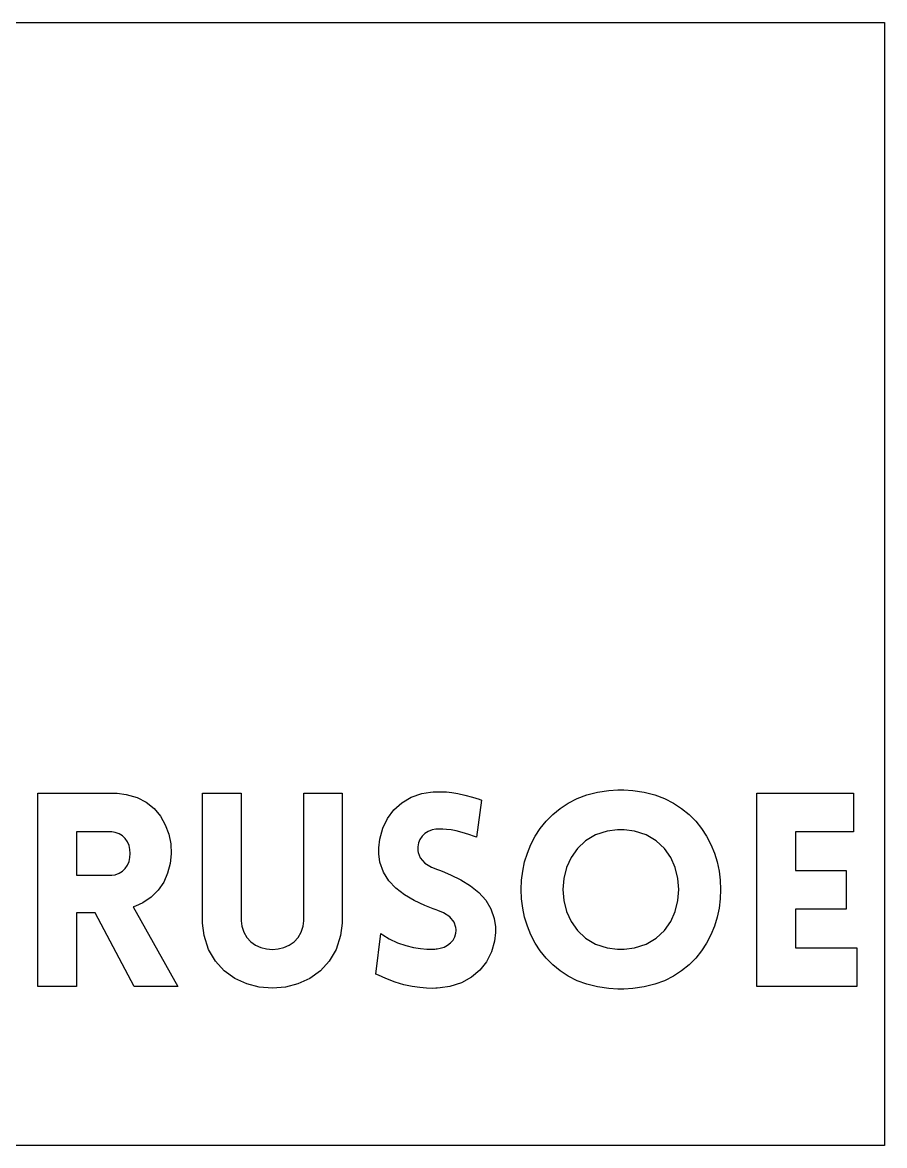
# Model space of a CAD drawing. Extents: x 0 to 822, y -1 to 576.
# Drawn here: x 379 to 822, y -1 to 576 of the extents above; entities that cross this region are included whole.
import ezdxf

# ---------------------------------------------------------------- set-up
doc = ezdxf.new("R2010")
doc.units = 0
doc.layers.get('0').update_dxf_attribs({"linetype": 'CONTINUOUS'})

msp = doc.modelspace()

# ---------------------------------------------------------------- linework, layer by layer
at = {"color": 7}
for p, q in [((0, 575.522), (822.325, 575.522)), ((822.325, 575.522), (822.325, -1.3712)), ((822.325, -1.3712), (0, -1.3712))]:
    msp.add_line(p, q, dxfattribs=at)
at = {"color": 0}
for p, q in [((387.304, 80.3053), (387.304, 179.593)), ((387.304, 179.593), (426.466, 179.593)), ((426.466, 179.593), (428.032, 179.593)), ((428.032, 179.593), (432.731, 179.032)), ((432.731, 179.032), (438.249, 177.435)), ((471.879, 114.883), (471.879, 179.593)), ((471.879, 179.593), (491.737, 179.593)), ((491.737, 179.593), (491.737, 115.022)), ((523.956, 115.022), (523.956, 179.593)), ((523.956, 179.593), (543.676, 179.593)), ((543.676, 179.593), (543.676, 114.883)), ((579.12, 177.551), (584.525, 179.432)), ((584.525, 179.432), (588.98, 180.213)), ((588.98, 180.213), (590.476, 180.287)), ((590.476, 180.287), (590.977, 180.315)), ((590.977, 180.315), (592.49, 180.371)), ((592.49, 180.371), (594.709, 180.38)), ((594.709, 180.38), (597.186, 180.264)), ((597.186, 180.264), (599.969, 179.976)), ((599.969, 179.976), (603.112, 179.466)), ((603.112, 179.466), (606.665, 178.688)), ((669.438, 178.732), (674.843, 180.111)), ((674.843, 180.111), (680.646, 180.967)), ((680.646, 180.967), (685.303, 181.26)), ((685.303, 181.26), (686.851, 181.26)), ((686.851, 181.26), (688.404, 181.26)), ((688.404, 181.26), (693.057, 180.967)), ((693.057, 180.967), (698.863, 180.111)), ((698.863, 180.111), (704.268, 178.732)), ((756.705, 80.3053), (756.705, 179.593)), ((756.705, 179.593), (806.422, 179.593)), ((806.422, 179.593), (806.422, 159.735)), ((438.249, 177.435), (443.015, 174.937)), ((443.015, 174.937), (447.026, 171.672)), ((570.251, 171.089), (574.336, 174.738)), ((574.336, 174.738), (579.12, 177.551)), ((606.665, 178.688), (610.676, 177.589)), ((610.676, 177.589), (614.073, 176.512)), ((615.195, 176.121), (612.694, 156.959)), ((614.073, 176.512), (615.195, 176.121)), ((655.623, 171.817), (659.829, 174.546)), ((659.829, 174.546), (664.432, 176.863)), ((664.432, 176.863), (669.438, 178.732)), ((704.268, 178.732), (709.274, 176.863)), ((709.274, 176.863), (713.878, 174.546)), ((713.878, 174.546), (718.079, 171.817)), ((447.026, 171.672), (450.286, 167.772)), ((450.286, 167.772), (452.794, 163.373)), ((566.942, 166.697), (570.251, 171.089)), ((648.42, 165.269), (651.824, 168.712)), ((651.824, 168.712), (655.623, 171.817)), ((718.079, 171.817), (721.882, 168.712)), ((721.882, 168.712), (725.286, 165.269)), ((452.794, 163.373), (454.547, 158.608)), ((562.949, 156.067), (564.483, 161.659)), ((564.483, 161.659), (566.942, 166.697)), ((645.418, 161.528), (648.42, 165.269)), ((725.286, 165.269), (728.289, 161.528)), ((407.162, 159.735), (407.162, 137.517)), ((424.663, 159.735), (407.162, 159.735)), ((425.252, 159.735), (424.663, 159.735)), ((427.03, 159.486), (425.252, 159.735)), ((429.08, 158.782), (427.03, 159.486)), ((430.816, 157.686), (429.08, 158.782)), ((432.237, 156.264), (430.816, 157.686)), ((433.345, 154.583), (432.237, 156.264)), ((454.547, 158.608), (455.542, 153.609)), ((562.423, 151.528), (562.949, 156.067)), ((583.629, 155.862), (582.926, 154.036)), ((584.676, 157.497), (583.629, 155.862)), ((586.077, 158.892), (584.676, 157.497)), ((587.83, 159.994), (586.077, 158.892)), ((589.947, 160.757), (587.83, 159.994)), ((591.799, 161.089), (589.947, 160.757)), ((592.42, 161.124), (591.799, 161.089)), ((592.744, 161.139), (592.42, 161.124)), ((593.718, 161.168), (592.744, 161.139)), ((595.334, 161.157), (593.718, 161.168)), ((597.285, 161.04), (595.334, 161.157)), ((599.588, 160.76), (597.285, 161.04)), ((602.262, 160.267), (599.588, 160.76)), ((605.328, 159.505), (602.262, 160.267)), ((608.799, 158.419), (605.328, 159.505)), ((611.731, 157.35), (608.799, 158.419)), ((612.694, 156.959), (611.731, 157.35)), ((640.613, 153.296), (642.814, 157.523)), ((642.814, 157.523), (645.418, 161.528)), ((673.82, 158.21), (668.701, 155.182)), ((679.87, 160.157), (673.82, 158.21)), ((685.109, 160.846), (679.87, 160.157)), ((686.851, 160.846), (685.109, 160.846)), ((688.598, 160.846), (686.851, 160.846)), ((693.833, 160.157), (688.598, 160.846)), ((699.886, 158.21), (693.833, 160.157)), ((705.005, 155.182), (699.886, 158.21)), ((728.289, 161.528), (730.892, 157.523)), ((730.892, 157.523), (733.093, 153.296)), ((806.422, 159.735), (776.566, 159.735)), ((776.566, 159.735), (776.566, 139.878)), ((434.132, 152.706), (433.345, 154.583)), ((434.605, 150.7), (434.132, 152.706)), ((434.763, 148.627), (434.605, 150.7)), ((455.542, 153.609), (455.782, 148.511)), ((562.423, 150.015), (562.423, 151.528)), ((562.423, 148.553), (562.423, 150.015)), ((582.574, 152.071), (582.521, 150.526)), ((582.521, 150.526), (582.56, 150.015)), ((582.56, 150.015), (582.651, 149.087)), ((582.926, 154.036), (582.574, 152.071)), ((638.81, 148.879), (640.613, 153.296)), ((664.51, 151.256), (661.254, 146.611)), ((668.701, 155.182), (664.51, 151.256)), ((709.193, 151.256), (705.005, 155.182)), ((712.452, 146.611), (709.193, 151.256)), ((733.093, 153.296), (734.893, 148.879)), ((433.345, 142.671), (434.132, 144.548)), ((434.132, 144.548), (434.605, 146.554)), ((434.605, 146.554), (434.763, 148.627)), ((455.782, 148.511), (455.267, 143.447)), ((563.051, 144.163), (562.423, 148.553)), ((582.651, 149.087), (583.727, 146.383)), ((583.727, 146.383), (586.186, 143.663)), ((636.411, 139.634), (637.409, 144.312)), ((637.409, 144.312), (638.81, 148.879)), ((661.254, 146.611), (658.925, 141.427)), ((714.777, 141.427), (712.452, 146.611)), ((734.893, 148.879), (736.297, 144.312)), ((736.297, 144.312), (737.295, 139.634)), ((427.03, 137.768), (429.08, 138.472)), ((429.08, 138.472), (430.816, 139.568)), ((430.816, 139.568), (432.237, 140.99)), ((432.237, 140.99), (433.345, 142.671)), ((453.986, 138.551), (451.951, 133.958)), ((455.267, 143.447), (453.986, 138.551)), ((564.836, 139.057), (563.051, 144.163)), ((567.637, 134.615), (564.836, 139.057)), ((586.186, 143.663), (589.608, 141.619)), ((589.608, 141.619), (592.638, 140.37)), ((592.638, 140.37), (593.669, 140.017)), ((593.669, 140.017), (595.101, 139.489)), ((595.101, 139.489), (599.331, 137.725)), ((635.808, 134.881), (636.411, 139.634)), ((658.925, 141.427), (657.528, 135.882)), ((716.174, 135.882), (714.777, 141.427)), ((737.295, 139.634), (737.898, 134.881)), ((776.566, 139.878), (802.672, 139.878)), ((802.672, 139.878), (802.672, 120.02)), ((407.162, 137.517), (424.663, 137.517)), ((424.663, 137.517), (425.252, 137.517)), ((425.252, 137.517), (427.03, 137.768)), ((451.951, 133.958), (449.153, 129.799)), ((571.309, 130.766), (567.637, 134.615)), ((599.331, 137.725), (604.665, 135.091)), ((604.665, 135.091), (609.536, 132.067)), ((635.61, 130.09), (635.808, 134.881)), ((657.528, 135.882), (657.063, 130.157)), ((716.64, 130.157), (716.174, 135.882)), ((737.898, 134.881), (738.096, 130.09)), ((449.153, 129.799), (445.597, 126.209)), ((575.712, 127.43), (571.309, 130.766)), ((580.704, 124.532), (575.712, 127.43)), ((609.536, 132.067), (613.823, 128.614)), ((613.823, 128.614), (617.386, 124.685)), ((635.808, 125.298), (635.61, 130.09)), ((657.063, 130.157), (657.528, 124.434)), ((716.174, 124.434), (716.64, 130.157)), ((738.096, 130.09), (737.898, 125.298)), ((437.497, 121.65), (436.189, 121.27)), ((436.189, 121.27), (459.243, 80.3053)), ((441.272, 123.322), (437.497, 121.65)), ((445.597, 126.209), (441.272, 123.322)), ((586.133, 121.995), (580.704, 124.532)), ((590.419, 120.273), (586.133, 121.995)), ((617.386, 124.685), (620.092, 120.237)), ((636.411, 120.545), (635.808, 125.298)), ((657.528, 124.434), (658.925, 118.889)), ((714.777, 118.889), (716.174, 124.434)), ((737.898, 125.298), (737.295, 120.545)), ((416.747, 118.215), (407.162, 118.215)), ((407.162, 118.215), (407.162, 80.3053)), ((436.746, 80.3053), (416.747, 118.215)), ((591.866, 119.743), (590.419, 120.273)), ((592.857, 119.397), (591.866, 119.743)), ((595.753, 118.141), (592.857, 119.397)), ((598.928, 116.08), (595.753, 118.141)), ((601.14, 113.319), (598.928, 116.08)), ((620.092, 120.237), (621.813, 115.225)), ((637.409, 115.867), (636.411, 120.545)), ((638.81, 111.3), (637.409, 115.867)), ((658.925, 118.889), (661.254, 113.705)), ((712.452, 113.705), (714.777, 118.889)), ((736.297, 115.867), (734.893, 111.3)), ((737.295, 120.545), (736.297, 115.867)), ((802.672, 120.02), (776.566, 120.02)), ((776.566, 120.02), (776.566, 100.163)), ((471.879, 112.809), (471.879, 114.883)), ((472.683, 106.584), (471.879, 112.809)), ((491.737, 115.022), (491.737, 114.107)), ((491.737, 114.107), (492.1, 111.361)), ((492.1, 111.361), (493.12, 108.188)), ((522.57, 108.188), (523.593, 111.361)), ((523.593, 111.361), (523.956, 114.107)), ((523.956, 114.107), (523.956, 115.022)), ((543.676, 112.809), (542.869, 106.584)), ((543.676, 114.883), (543.676, 112.809)), ((602.072, 110.548), (601.14, 113.319)), ((602.142, 109.606), (602.072, 110.548)), ((621.813, 115.225), (622.416, 111.012)), ((622.416, 111.012), (622.416, 109.606)), ((640.613, 106.884), (638.81, 111.3)), ((661.254, 113.705), (664.51, 109.059)), ((709.193, 109.059), (712.452, 113.705)), ((734.893, 111.3), (733.093, 106.884)), ((474.962, 99.3909), (472.683, 106.584)), ((493.12, 108.188), (494.711, 105.503)), ((494.711, 105.503), (496.771, 103.306)), ((518.922, 103.306), (520.982, 105.503)), ((520.982, 105.503), (522.57, 108.188)), ((542.869, 106.584), (540.59, 99.3909)), ((561.037, 86.6937), (563.534, 107.523)), ((563.534, 107.523), (564.564, 106.794)), ((564.564, 106.794), (567.835, 104.854)), ((567.835, 104.854), (572.121, 102.83)), ((599.398, 102.733), (600.671, 104.173)), ((600.671, 104.173), (601.588, 105.818)), ((601.588, 105.818), (602.096, 107.64)), ((602.096, 107.64), (602.192, 109.121)), ((602.192, 109.121), (602.142, 109.606)), ((622.416, 108.107), (621.891, 103.608)), ((622.416, 109.606), (622.416, 108.107)), ((642.814, 102.656), (640.613, 106.884)), ((664.51, 109.059), (668.701, 105.133)), ((668.701, 105.133), (673.82, 102.106)), ((699.886, 102.106), (705.005, 105.133)), ((705.005, 105.133), (709.193, 109.059)), ((733.093, 106.884), (730.892, 102.656)), ((478.504, 93.3055), (474.962, 99.3909)), ((496.771, 103.306), (499.209, 101.597)), ((499.209, 101.597), (501.932, 100.376)), ((501.932, 100.376), (504.843, 99.6446)), ((504.843, 99.6446), (507.848, 99.3994)), ((507.848, 99.3994), (510.85, 99.6446)), ((510.85, 99.6446), (513.761, 100.376)), ((513.761, 100.376), (516.484, 101.597)), ((516.484, 101.597), (518.922, 103.306)), ((540.59, 99.3909), (537.048, 93.3055)), ((572.121, 102.83), (576.294, 101.37)), ((576.294, 101.37), (580.249, 100.389)), ((580.249, 100.389), (583.89, 99.8058)), ((583.89, 99.8058), (587.103, 99.537)), ((587.103, 99.537), (589.799, 99.4985)), ((589.799, 99.4985), (591.351, 99.562)), ((591.351, 99.562), (591.866, 99.6075)), ((591.866, 99.6075), (592.402, 99.646)), ((592.402, 99.646), (594.004, 99.9352)), ((594.004, 99.9352), (596.007, 100.584)), ((596.007, 100.584), (597.824, 101.527)), ((597.824, 101.527), (599.398, 102.733)), ((621.891, 103.608), (620.346, 98.0641)), ((645.418, 98.6511), (642.814, 102.656)), ((648.42, 94.9096), (645.418, 98.6511)), ((673.82, 102.106), (679.87, 100.159)), ((679.87, 100.159), (685.109, 99.4682)), ((685.109, 99.4682), (686.851, 99.4682)), ((686.851, 99.4682), (688.598, 99.4682)), ((688.598, 99.4682), (693.833, 100.159)), ((693.833, 100.159), (699.886, 102.106)), ((728.289, 98.6511), (725.286, 94.9096)), ((730.892, 102.656), (728.289, 98.6511)), ((776.566, 100.163), (808.087, 100.163)), ((808.087, 100.163), (808.087, 80.3053)), ((483.097, 88.3253), (478.504, 93.3055)), ((537.048, 93.3055), (532.458, 88.3253)), ((617.83, 93.0674), (614.394, 88.707)), ((620.346, 98.0641), (617.83, 93.0674)), ((651.824, 91.4672), (648.42, 94.9096)), ((725.286, 94.9096), (721.882, 91.4672)), ((488.53, 84.4532), (483.097, 88.3253)), ((532.458, 88.3253), (527.025, 84.4532)), ((562.257, 86.0654), (561.037, 86.6937)), ((561.037, 86.6937), (561.037, 86.6937)), ((614.394, 88.707), (610.087, 85.0773)), ((655.623, 88.3627), (651.824, 91.4672)), ((659.829, 85.6326), (655.623, 88.3627)), ((718.079, 88.3627), (713.878, 85.6326)), ((721.882, 91.4672), (718.079, 88.3627)), ((494.594, 81.686), (488.53, 84.4532)), ((501.082, 80.0269), (494.594, 81.686)), ((520.958, 81.686), (514.473, 80.0269)), ((527.025, 84.4532), (520.958, 81.686)), ((566.021, 84.3732), (562.257, 86.0654)), ((570.84, 82.5775), (566.021, 84.3732)), ((575.419, 81.2479), (570.84, 82.5775)), ((579.695, 80.3233), (575.419, 81.2479)), ((604.957, 82.2674), (599.052, 80.3698)), ((610.087, 85.0773), (604.957, 82.2674)), ((664.432, 83.3162), (659.829, 85.6326)), ((669.438, 81.4476), (664.432, 83.3162)), ((674.843, 80.0682), (669.438, 81.4476)), ((704.268, 81.4476), (698.863, 80.0682)), ((709.274, 83.3162), (704.268, 81.4476)), ((713.878, 85.6326), (709.274, 83.3162)), ((407.162, 80.3053), (387.304, 80.3053)), ((459.243, 80.3053), (436.746, 80.3053)), ((507.778, 79.4727), (501.082, 80.0269)), ((514.473, 80.0269), (507.778, 79.4727)), ((583.6, 79.7444), (579.695, 80.3233)), ((587.068, 79.4494), (583.6, 79.7444)), ((590.028, 79.3792), (587.068, 79.4494)), ((591.824, 79.4286), (590.028, 79.3792)), ((592.42, 79.4727), (591.824, 79.4286)), ((594.085, 79.5595), (592.42, 79.4727)), ((599.052, 80.3698), (594.085, 79.5595)), ((680.646, 79.2124), (674.843, 80.0682)), ((685.303, 78.9174), (680.646, 79.2124)), ((686.851, 78.9174), (685.303, 78.9174)), ((688.404, 78.9174), (686.851, 78.9174)), ((693.057, 79.2124), (688.404, 78.9174)), ((698.863, 80.0682), (693.057, 79.2124)), ((808.087, 80.3053), (756.705, 80.3053)), ((808.087, 80.3053), (808.087, 80.3053))]:
    msp.add_line(p, q, dxfattribs=at)

doc.saveas('drawing.dxf')
